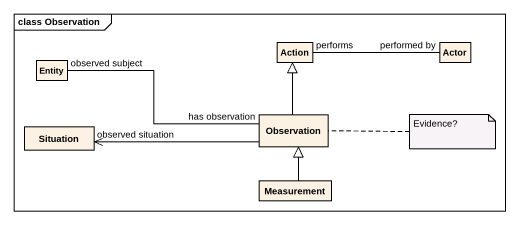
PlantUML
@startuml
mainframe class Observation
hide circle
hide empty members
class "Entity" as Entity_
class "Action" as Action_
class "Actor" as Actor_
class Observation
class Situation
class Measurement
Actor_ "performed by" -left- "performs" Action_
Observation "has observation" -left- "observed subject" Entity_
Observation -up-|> Action_
Observation -left-> "observed situation" Situation
Measurement -up-|> Observation
note right of Observation : Evidence?
@enduml
